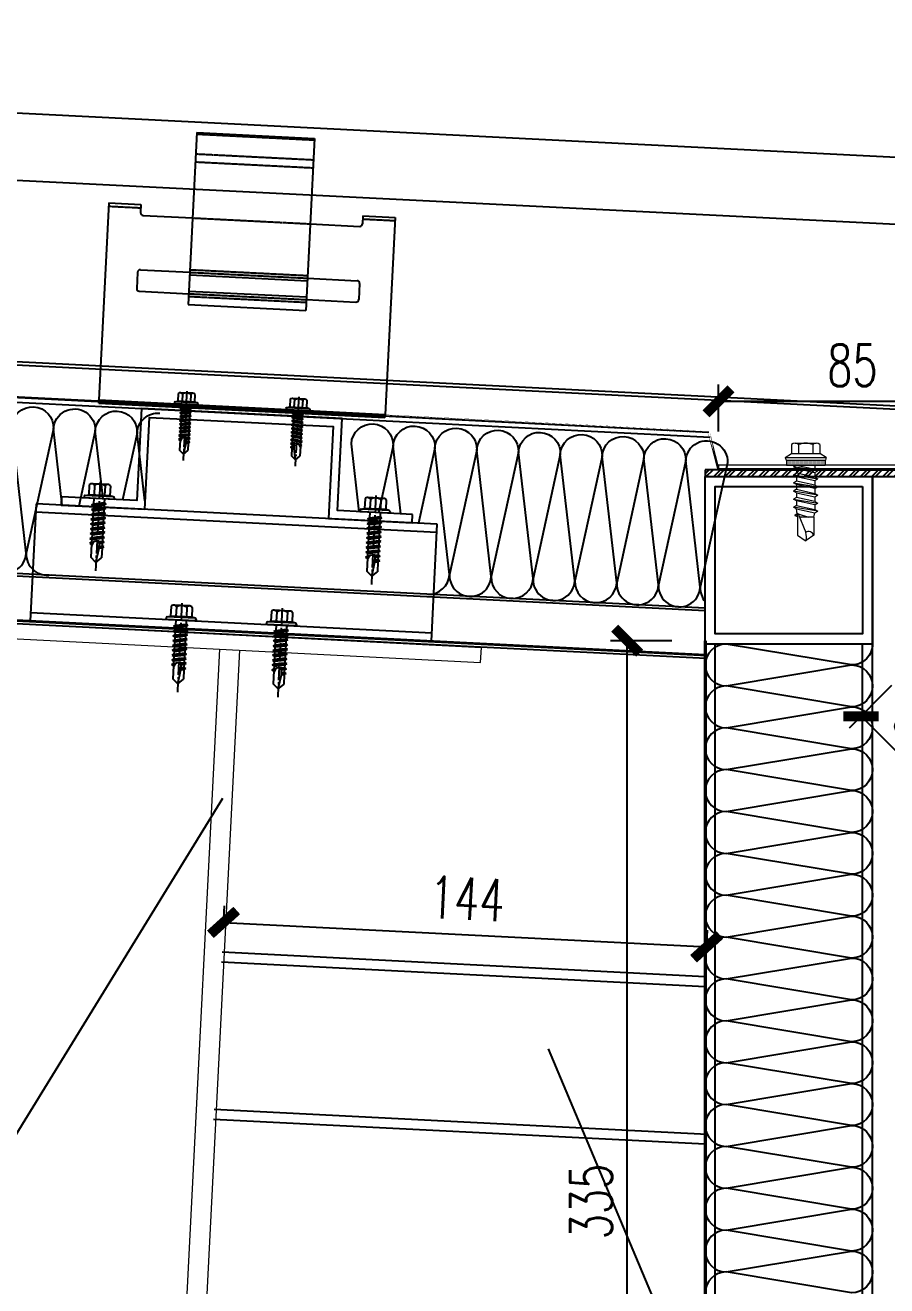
# Model space of a CAD drawing. Extents: x -599358 to 2865263, y -1062760 to 486533.
# Drawn here: x 137911.7 to 138169.1, y -727742.1 to -727365.7 of the extents above; entities that cross this region are included whole.
import ezdxf

# ---------------------------------------------------------------- set-up
doc = ezdxf.new("R2010")
doc.units = 0
for name, pattern in [('CENTER2', [28.575000000000003, 19.05, -3.175, 3.175, -3.175]), ('DASH', [0.35, 0.25, -0.1]), ('HIDDEN', [0.375, 0.25, -0.125])]:
    doc.linetypes.add(name, pattern=pattern)
for name, color, linetype, lineweight in [('00-BW', 140, 'HIDDEN', 5), ('0CABR-零部件（螺钉、螺栓、五金件）', 53, 'Continuous', 13), ('S-dim', 81, 'Continuous', 0), ('屋面板', 6, 'Continuous', 13), ('粗', 7, 'Continuous', 50), ('紧固件', 4, 'Continuous', 13)]:
    doc.layers.add(name, color=color, linetype=linetype, lineweight=lineweight)
for name, color, linetype in [('A-AXIS-SYMB', 3, 'Continuous'), ('BWM', 8, 'Continuous'), ('DIM', 173, 'Continuous'), ('HATCH', 66, 'Continuous'), ('PJ', 151, 'Continuous'), ('SEAMLOK75 - SHEET', 6, 'Continuous'), ('ZX', 1, 'CENTER2'), ('虹吸雨水斗', 6, 'Continuous'), ('配件', 4, 'Continuous'), ('钢承板', 253, 'Continuous')]:
    doc.layers.add(name, color=color, linetype=linetype)
doc.styles.add('DHTEXT-1', font='romans.shx', dxfattribs={"width": 0.7, "bigfont": 'chinese.shx'})
doc.dimstyles.new('ZN5', dxfattribs={"dimscale": 5, "dimtxt": 2.5, "dimasz": 1.5, "dimexe": 1, "dimexo": 2, "dimgap": 0.9, "dimtad": 1, "dimdec": 0, "dimdsep": 46, "dimtxsty": 'DHTEXT-1', "dimblk": 'ARCHTICK', "dimcen": 2.5, "dimclrd": 173, "dimclre": 173, "dimclrt": 7, "dimazin": 2, "dimtfac": 1, "dimtix": 1, "dimtmove": 2, "dimatfit": 3, "dimfxl": 0, "dimarcsym": 0})

# ---------------------------------------------------------------- blocks, each defined once
blk = doc.blocks.new('34t65')
at = {"color": 2, "ltscale": 50}
for p, q in [((1430036.989619718, 238183.3527667828), (1430156.989619718, 238183.3527667828)), ((1430036.989619718, 238148.3527667828), (1430036.989619718, 238183.3527667828)), ((1430036.989619718, 238180.8527667828), (1430156.989619718, 238180.8527667828)), ((1430156.989619718, 238183.3527667828), (1430156.989619718, 238148.3527667828)), ((1430156.989619718, 238150.8527667828), (1430036.989619718, 238150.8527667828)), ((1430156.989619718, 238148.3527667828), (1430036.989619718, 238148.3527667828))]:
    blk.add_line(p, q, dxfattribs=at)
blk = doc.blocks.new('*U1726')
at = {"layer": 'PJ'}
for p, q in [((-3.100000000000364, 3.850000000000364), (-3.100000000000364, 1)), ((2.325000000000728, 4.25), (-2.325000000000728, 4.25)), ((-1.549999999999272, 3.850000000000364), (-1.549999999999272, 1)), ((1.549999999999272, 3.850000000000364), (1.549999999999272, 1)), ((3.100000000000364, 3.850000000000364), (3.100000000000364, 1)), ((-4.399999999999636, 0.4500000000007276), (-4.399999999999636, 0)), ((4.399999999999636, 0), (-4.399999999999636, 0)), ((-4.100000000000364, 0.75), (-3.100000000000364, 1)), ((4.100000000000364, 0.75), (-4.100000000000364, 0.75)), ((3.100000000000364, 1), (-3.100000000000364, 1)), ((-2.041306750315925, 0.75), (-1.549999999999272, 1)), ((-1.549999999999272, 0), (-1.549999999999272, -1.590192378864231)), ((2.151306750316508, 0.75), (1.549999999999272, 1)), ((1.549999999999272, 0), (1.549999999999272, -1.090192378864231)), ((4.100000000000364, 0.75), (3.100000000000364, 1)), ((4.399999999999636, 0.4500000000007276), (4.399999999999636, 0)), ((-2.110000000000582, -1.899999999999636), (2.110000000000582, -1.399999999999636)), ((-2.110000000000582, -1.899999999999636), (-1.549999999999272, -1.590192378864231)), ((-2.110000000000582, -1.899999999999636), (-1.549999999999272, -2.209807621135042)), ((-2.110000000000582, -3.299999999999272), (2.110000000000582, -2.799999999999272)), ((-2.110000000000582, -3.299999999999272), (-1.549999999999272, -2.990192378863867)), ((-2.110000000000582, -3.299999999999272), (-1.549999999999272, -3.609807621134678)), ((-1.549999999999272, -1.590192378864231), (1.549999999999272, -1.090192378864231)), ((-1.549999999999272, -2.209807621135042), (1.549999999999272, -1.709807621135042)), ((-1.549999999999272, -2.209807621135042), (-1.549999999999272, -2.990192378863867)), ((-1.549999999999272, -2.990192378863867), (1.549999999999272, -2.490192378863867)), ((-1.549999999999272, -3.609807621134678), (1.549999999999272, -3.109807621134678)), ((-1.549999999999272, -3.609807621135042), (-1.549999999999272, -4.390192378863867)), ((1.549999999999272, -0.3098076211354055), (1.549999999999272, -1.090192378864231)), ((2.110000000000582, -1.399999999999636), (1.549999999999272, -1.090192378864231)), ((2.110000000000582, -1.399999999999636), (1.549999999999272, -1.709807621135042)), ((1.549999999999272, -1.709807621135042), (1.549999999999272, -2.490192378863867)), ((2.110000000000582, -2.799999999999272), (1.549999999999272, -2.490192378863867)), ((2.110000000000582, -2.799999999999272), (1.549999999999272, -3.109807621134678)), ((1.549999999999273, -3.109807621135042), (1.549999999999273, -3.890192378863867)), ((-2.110000000000581, -4.699999999999273), (2.110000000000583, -4.199999999999273)), ((-2.110000000000581, -4.699999999999273), (-1.549999999999272, -4.390192378863867)), ((-2.110000000000581, -4.699999999999273), (-1.549999999999272, -5.009807621134678)), ((-2.11000000000058, -6.099999999999272), (2.110000000000584, -5.599999999999272)), ((-2.11000000000058, -6.099999999999272), (-1.549999999999271, -5.790192378863867)), ((-2.11000000000058, -6.099999999999272), (-1.549999999999271, -6.409807621134678)), ((-2.110000000000579, -7.499999999999272), (2.110000000000585, -6.999999999999272)), ((-2.110000000000579, -7.499999999999272), (-1.54999999999927, -7.190192378863866)), ((-1.549999999999272, -4.390192378863867), (1.549999999999273, -3.890192378863867)), ((-1.549999999999272, -5.009807621134678), (1.549999999999273, -4.509807621134678)), ((-1.549999999999271, -5.009807621135042), (-1.549999999999271, -5.790192378863867)), ((-1.549999999999271, -5.790192378863867), (1.549999999999274, -5.290192378863867)), ((-1.549999999999271, -6.409807621134678), (1.549999999999274, -5.909807621134678)), ((-1.54999999999927, -6.409807621135041), (-1.54999999999927, -7.190192378863866)), ((-1.54999999999927, -7.190192378863866), (1.549999999999275, -6.690192378863866)), ((-1.54999999999927, -7.809807621134677), (1.549999999999275, -7.309807621134677)), ((2.110000000000583, -4.199999999999273), (1.549999999999273, -3.890192378863867)), ((2.110000000000583, -4.199999999999273), (1.549999999999273, -4.509807621134678)), ((1.549999999999274, -4.509807621135042), (1.549999999999274, -5.290192378863867)), ((2.110000000000584, -5.599999999999272), (1.549999999999274, -5.290192378863867)), ((2.110000000000584, -5.599999999999272), (1.549999999999274, -5.909807621134678)), ((1.549999999999275, -5.909807621135041), (1.549999999999275, -6.690192378863866)), ((2.110000000000585, -6.999999999999272), (1.549999999999275, -6.690192378863866)), ((2.110000000000585, -6.999999999999272), (1.549999999999275, -7.309807621134677)), ((1.549999999999276, -7.309807621135041), (1.549999999999276, -8.090192378863867)), ((-2.110000000000579, -7.499999999999272), (-1.54999999999927, -7.809807621134677)), ((-2.110000000000579, -8.899999999999272), (2.110000000000586, -8.399999999999272)), ((-2.110000000000579, -8.899999999999272), (-1.549999999999269, -8.590192378863867)), ((-2.110000000000579, -8.899999999999272), (-1.549999999999269, -9.209807621134678)), ((-2.110000000000578, -10.29999999999927), (2.110000000000587, -9.799999999999272)), ((-2.110000000000578, -10.29999999999927), (-1.549999999999268, -9.990192378863867)), ((-2.110000000000578, -10.29999999999927), (-1.549999999999268, -10.60980762113468)), ((-1.549999999999269, -7.809807621135041), (-1.549999999999269, -8.590192378863867)), ((-1.549999999999269, -8.590192378863867), (1.549999999999276, -8.090192378863867)), ((-1.549999999999269, -9.209807621134678), (1.549999999999276, -8.709807621134678)), ((-1.549999999999268, -9.209807621135042), (-1.549999999999268, -9.990192378863867)), ((-1.549999999999268, -9.990192378863867), (1.549999999999277, -9.490192378863867)), ((-1.549999999999268, -10.60980762113468), (1.549999999999277, -10.10980762113468)), ((-1.549999999999268, -10.60980762113468), (-1.549999999999268, -11.39019237886532)), ((-1.549999999999268, -11.39019237886532), (1.549999999999277, -10.89019237886532)), ((2.110000000000586, -8.399999999999272), (1.549999999999276, -8.090192378863867)), ((2.110000000000586, -8.399999999999272), (1.549999999999276, -8.709807621134678)), ((1.549999999999277, -8.709807621135042), (1.549999999999277, -9.490192378863867)), ((2.110000000000587, -9.799999999999272), (1.549999999999277, -9.490192378863867)), ((2.110000000000587, -9.799999999999272), (1.549999999999277, -10.10980762113468)), ((1.549999999999277, -10.10980762113468), (1.549999999999277, -10.89019237886532)), ((2.110000000000587, -11.20000000000073), (1.549999999999277, -10.89019237886532)), ((-2.110000000000578, -11.70000000000073), (2.110000000000587, -11.20000000000073)), ((-2.110000000000578, -11.70000000000073), (-1.549999999999268, -11.39019237886532)), ((-2.110000000000578, -11.70000000000073), (-1.549999999999268, -12.00980762113613)), ((-2.110000000000578, -13.10000000000036), (-1.549999999999268, -12.79019237886496)), ((-2.110000000000578, -13.10000000000036), (-1.141147094092953, -12.98393879649848)), ((-2.110000000000578, -13.10000000000036), (-1.549999999999268, -13.40980762113577)), ((-1.549999999999268, -12.00980762113613), (1.549999999999277, -11.50980762113613)), ((-1.549999999999268, -12.00980762113613), (-1.549999999999268, -12.79019237886496)), ((-1.549999999999268, -12.79019237886496), (-0.9946989986692598, -12.69103148577051)), ((-1.549999999999268, -13.40980762113577), (-1.334865735341732, -13.37139078816108)), ((-1.549999999999268, -13.40980762113577), (-1.549999999999268, -17.20000000000073)), ((0.5619885887190366, -12.43983727373598), (1.549999999999277, -12.29019237886496)), ((0.7141825614198796, -12.75348884305095), (2.110000000000587, -12.60000000000036)), ((0.7141825614198796, -13.03227502088157), (1.549999999999277, -12.90980762113577)), ((0.7141825614198796, -13.81265977861221), (1.549999999999277, -13.69019237886459)), ((0.7141825614198796, -14.1534888430524), (2.110000000000587, -14)), ((0.7141825614198796, -14.43227502088303), (1.549999999999277, -14.30980762113541)), ((2.110000000000587, -11.20000000000073), (1.549999999999277, -11.50980762113613)), ((1.549999999999277, -11.50980762113613), (1.549999999999277, -12.29019237886496)), ((2.110000000000587, -12.60000000000036), (1.549999999999277, -12.29019237886496)), ((2.110000000000587, -12.60000000000036), (1.549999999999277, -12.90980762113577)), ((1.549999999999277, -12.90980762113577), (1.549999999999277, -13.69019237886459)), ((2.110000000000587, -14), (1.549999999999277, -13.69019237886459)), ((2.110000000000587, -14), (1.549999999999277, -14.30980762113541)), ((1.549999999999277, -14.30980762113541), (1.549999999999277, -17.20000000000073)), ((4.440892098500626e-15, -18.60000000000036), (-1.549999999999268, -17.20000000000073)), ((4.440892098500626e-15, -18.60000000000036), (1.549999999999277, -17.20000000000073))]:
    blk.add_line(p, q, dxfattribs=at)
blk.add_lwpolyline([(4.440892098500626e-15, -18.60000000000036), (0.7141825614198796, -14.43227502088303), (0.7141825614198796, -12.70089929375172, 0.4176573264866609), (0.4106596181591202, -12.40091997968011, 0.09706246058353715), (-0.9946989986692598, -12.69103148577051), (-1.549999999999268, -13.8016756527395)], format="xyb", dxfattribs=at)
for centre, radius, start, end in [((-2.325000000000728, 3.299218750000364), 0.9507812499999939, 35.40085557735623, 144.5991444226438), ((0, 1.046875), 3.203124999999813, 61.05941179989344, 118.9405882001065), ((2.325000000000728, 3.299218750000364), 0.9507812499999881, 35.40085557735623, 144.5991444226438), ((-4.100000000000364, 0.4500000000007276), 0.3, 90, 180), ((4.100000000000364, 0.4500000000007276), 0.3, 0, 90)]:
    blk.add_arc(centre, radius, start, end, dxfattribs=at)
at = {"layer": 'ZX', "ltscale": 0.2}
blk.add_line((0, 4.942561988593297), (4.440892098500626e-15, -21.03404386090006), dxfattribs=at)
blk = doc.blocks.new('A$C2F3B4A73')
at = {"layer": '粗', "lineweight": -2}
for p, q in [((25.19999962326193, 101.0567649584386), (60.39999962326266, 101.0567649584386)), ((25.19999962326193, 101.0567649584386), (25.19999962326193, 49.64140044910659)), ((60.39999962326266, 101.0567649584386), (60.39999962326266, 49.64140044910659)), ((-3.76738796603604e-07, 78.69740044510175), (9.599999623263386, 78.69740044510175)), ((-3.76738796603604e-07, 78.69740044510175), (-3.76738796603604e-07, 19.80049468954297)), ((9.599999623263386, 78.69740044510175), (9.599999623263386, 76.2974004451003)), ((10.39999962326266, 75.49740044510466), (25.19999962326193, 75.49740044510466)), ((60.39999962326266, 75.49740044510466), (75.19999962326193, 75.49740044510466)), ((75.9999996232612, 78.69740044510175), (85.59999962326339, 78.69740044510175)), ((75.9999996232612, 78.69740044510175), (75.9999996232612, 76.2974004451003)), ((85.59999962326339, 78.69740044510175), (85.59999962326339, 19.80049468954297)), ((9.599999623263386, 58.4414004491095), (9.59999962325611, 53.64140044910659)), ((10.39999962326266, 59.24140044911241), (25.19999962326193, 59.24140044911241)), ((25.19999962326193, 58.4414004491095), (60.39999962326266, 58.4414004491095)), ((60.39999962326266, 59.24140044911241), (75.19999962325466, 59.24140044911241)), ((75.99999962325757, 58.4414004491095), (75.9999996232612, 53.64140044910659)), ((10.39999962325538, 52.84140044911096), (25.19999962326193, 52.84140044911096)), ((25.19999962326193, 53.64140044910659), (60.39999962326266, 53.64140044910659)), ((60.39999962326266, 52.84140044911096), (75.19999962326193, 52.84140044911096)), ((25.19999962326193, 49.64140044910659), (60.39999962326266, 49.64140044910659)), ((-3.767387397601851e-07, 19.80049468954297), (85.59999962326344, 19.80049468954297)), ((-3.767387397601851e-07, 18.84049468954385), (-3.767387397601851e-07, 19.80049468954297)), ((-3.767387397601851e-07, 18.84049468954385), (85.59999962326344, 18.84049468954385)), ((14.39999962326272, 19.80049468954297), (14.39999962326272, 18.84049468954385)), ((71.19999962326199, 19.80049468954297), (71.19999962326199, 18.84049468954385)), ((85.59999962326344, 19.80049468954297), (85.59999962326344, 18.84049468954385))]:
    blk.add_line(p, q, dxfattribs=at)
at = {"layer": '粗', "linetype": 'DASH', "lineweight": -2}
for p, q in [((25.19999962326193, 100.5767649584427), (60.39999962326266, 100.5767649584427)), ((25.19999962326193, 94.65676495843712), (60.39999962326266, 94.65676495843712)), ((25.19999962326193, 92.25676495843567), (60.39999962326266, 92.25676495843567)), ((-3.76738796603604e-07, 77.73740044510262), (9.599999623263386, 77.73740044510262)), ((25.19999962326193, 75.49740044510466), (60.39999962326266, 75.49740044510466)), ((75.9999996232612, 77.73740044510262), (85.59999962326339, 77.73740044510262)), ((25.19999962326193, 60.04140044910805), (60.39999962326266, 60.04140044910805)), ((25.19999962326193, 59.24140044911241), (60.39999962326266, 59.24140044911241)), ((25.19999962326193, 52.84140044911096), (60.39999962326266, 52.84140044911096)), ((25.19999962326193, 52.04140044910805), (60.39999962326266, 52.04140044910805)), ((15.99999962326126, 19.80049468954297), (15.99999962326126, 18.84049468954385)), ((21.59999962326344, 19.80049468954297), (21.59999962326344, 18.84049468954385)), ((29.59999962326344, 19.80049468954297), (29.59999962326344, 18.84049468954385)), ((35.19999962326199, 19.80049468954297), (35.19999962326199, 18.84049468954385)), ((50.39999962325544, 19.80049468954297), (50.39999962325544, 18.84049468954385)), ((55.99999962325762, 19.80049468954297), (55.99999962325762, 18.84049468954385)), ((63.99999962325762, 19.80049468954297), (63.99999962325762, 18.84049468954385)), ((69.59999962325617, 19.80049468954297), (69.59999962325617, 18.84049468954385))]:
    blk.add_line(p, q, dxfattribs=at)
at = {"layer": '粗', "lineweight": -2}
for centre, start, end in [((10.39999962326266, 76.2974004451003), 180, 270), ((75.19999962326193, 76.2974004451003), 270, 0), ((10.39999962326266, 58.4414004491095), 90, 180), ((75.19999962325466, 58.4414004491095), 0, 90), ((10.39999962325538, 53.64140044910659), 180, 270), ((75.19999962326193, 53.64140044910659), 270, 0)]:
    blk.add_arc(centre, 0.8, start, end, dxfattribs=at)
at = {"layer": '紧固件', "color": 2, "yscale": 0.8, "zscale": 0.8}
for p, xscale in [((26.06101624345524, 19.80049468954297), 0.8), ((59.53898300306946, 19.80049468954297), -0.8)]:
    blk.add_blockref('*U1726', p, dxfattribs=dict(at, xscale=xscale))
blk = doc.blocks.new('A$C51791418')
blk.add_blockref('A$C2F3B4A73', (-42.79999962326235, -15.84049468954385))
blk = doc.blocks.new('2134')
at = {"color": 1, "linetype": 'Continuous', "ltscale": 10}
for p, q in [((2311608.195416021, -279977.5803282307), (2311758.195416021, -279977.5803282307)), ((2311608.195416021, -279982.0803282307), (2311608.195416021, -279977.5803282307)), ((2311758.195416021, -279982.0803282307), (2311758.195416021, -279977.5803282307)), ((2311608.195416021, -279982.0803282307), (2311758.195416021, -279982.0803282307)), ((2311680.195416021, -280273.0803282307), (2311680.195416021, -279982.0803282307)), ((2311686.195416021, -280273.0803282307), (2311686.195416021, -279982.0803282307)), ((2311608.195416021, -280273.0803282307), (2311758.195416021, -280273.0803282307)), ((2311608.195416021, -280277.5803282307), (2311608.195416021, -280273.0803282307)), ((2311758.195416021, -280273.0803282307), (2311758.195416021, -280277.5803282307)), ((2311608.195416021, -280277.5803282307), (2311758.195416021, -280277.5803282307))]:
    blk.add_line(p, q, dxfattribs=at)
at = {"layer": 'S-dim', "ltscale": 10}
blk.add_line((2311685.445416021, -280277.5803282307), (2311680.945416021, -280277.5803282307), dxfattribs=at)
blk = doc.blocks.new('压块-flat-1')
at = {"layer": 'HATCH', "ltscale": 10}
h = blk.add_hatch(dxfattribs=at)
h.set_pattern_fill('ACET-2D-ANSI32', color=256, scale=0.5)
h.set_pattern_definition([(45, (-3162.430519867878, -11124.32032165233), (-1.683798022700466, 1.683798022700467), []), (45, (-3161.307987367878, -11124.32032165233), (-1.683798022700466, 1.683798022700467), [])])
h.paths.add_polyline_path([(-82, 0), (-82, -2), (-2, -2), (-2, -50), (0, -50), (0, 0)])
at = {"layer": '配件', "color": 4}
blk.add_lwpolyline([(-82, 0), (-82, -2), (-2, -2), (-2, -50), (0, -50), (0, 0)], close=True, dxfattribs=at)
blk = doc.blocks.new('G$C114A11A0')
at = {"layer": '0CABR-零部件（螺钉、螺栓、五金件）'}
h = blk.add_hatch(dxfattribs=at)
h.set_pattern_fill('DOTS', color=256, scale=0.1, style=0)
h.set_pattern_definition([(0, (-261042.3359474546, 10165.88129042906), (0.079375, 0.15875), [0, -0.15875])])
h.paths.add_polyline_path([(11.93499999953201, 30.91932042899612), (0.3849999998346902, 30.91932042899248), (0.3849999997764826, 29.37932042907164), (11.93499999959022, 29.37932042907346)])
for p, q in [((1.924999999813735, 35.52210543772094), (1.924999999813735, 32.84432042904086)), ((2.983749999664724, 35.92432042899895), (9.336249999701977, 35.92432042899895)), ((4.042499999981374, 35.52210543772094), (4.042499999981374, 32.84432042904086)), ((8.277499999850988, 35.52210543772094), (8.277499999850988, 32.84432042904086)), ((10.39500000001863, 35.52210543772094), (10.39500000001863, 32.84432042904086)), ((0, 31.68932042901292), (1.924999999813735, 32.84432042904086)), ((0, 31.68932042901292), (12.31999999983236, 31.68932042901292)), ((0, 31.68932042901292), (0.2848560819402337, 30.9193204289943)), ((0.2848560819402337, 30.9193204289943), (12.03514391748467, 30.9193204289943)), ((0.3849999997764826, 30.9193204289943), (0.3849999997764826, 29.37932042907346)), ((1.924999999813735, 32.84432042904086), (10.39500000001863, 32.84432042904086)), ((12.31999999983236, 31.68932042901292), (10.39500000001863, 32.84432042904086)), ((11.93499999959022, 30.9193204289943), (11.93499999959022, 29.37932042907346)), ((12.31999999983236, 31.68932042901292), (12.03514391742647, 30.9193204289943)), ((0.3849999997764826, 29.37932042907346), (11.93499999959022, 29.37932042907346))]:
    blk.add_line(p, q, dxfattribs=at)
at = {"layer": '0CABR-零部件（螺钉、螺栓、五金件）', "ltscale": 0.03}
for p, q in [((3.421041333058383, 29.37932042906436), (2.552591466403101, 28.87792042905608)), ((3.421041333058383, 28.37652042910599), (2.552591466403101, 28.87792042905608)), ((9.767407999723218, 27.67545109574826), (2.552591466403101, 28.87792042905608)), ((3.421041333058383, 26.97438176239052), (2.552591466403101, 26.47298176244044)), ((3.421041333058383, 25.97158176249036), (2.552591466403101, 26.47298176244044)), ((2.552591466403101, 26.47298176244044), (9.767407999723218, 25.27051242901621)), ((3.421041333058383, 29.37932042906436), (8.898958666366525, 28.17685109575655)), ((3.421041333058383, 28.37652042910599), (8.898958666366525, 27.17405109568176)), ((3.421041333058383, 28.37652042910599), (3.421041333058383, 26.97438176239052)), ((8.898958666366525, 25.7719124290827), (3.421041333058383, 26.97438176239052)), ((8.898958666366525, 29.37932042906436), (8.898958666366525, 28.17685109575655)), ((8.898958666366525, 28.17685109575655), (9.767407999723218, 27.67545109574826)), ((8.898958666366525, 27.17405109568176), (9.767407999723218, 27.67545109574826)), ((8.898958666366525, 27.17405109568176), (8.898958666366525, 25.7719124290827)), ((3.421041333058383, 24.56944309577489), (2.552591466403101, 24.06804309570839)), ((3.421041333058383, 23.5666430957001), (2.552591466403101, 24.06804309570839)), ((2.552591466403101, 24.06804309570839), (9.767407999723218, 22.86557242909589)), ((3.421041333058383, 25.97158176249036), (8.898958666366525, 24.76911242906613)), ((3.421041333058383, 25.97158176249036), (3.421041333058383, 24.56944309577489)), ((8.898958666366525, 23.36697242904597), (3.421041333058383, 24.56944309577489)), ((3.421041333058383, 23.5666430957001), (3.421041333058383, 22.16450309579636)), ((8.898958666366525, 22.36417242914581), (3.421041333058383, 23.5666430957001)), ((8.898958666366525, 25.7719124290827), (9.767407999723218, 25.27051242901621)), ((8.898958666366525, 24.76911242906613), (9.767407999723218, 25.27051242901621)), ((8.898958666366525, 24.76911242906613), (8.898958666366525, 23.36697242904597)), ((8.898958666366525, 23.36697242904597), (9.767407999723218, 22.86557242909589)), ((8.898958666366525, 22.36417242914581), (9.767407999723218, 22.86557242909589)), ((3.421041333058383, 22.16450309579636), (2.552591466403101, 21.66310309567166)), ((3.421041333058383, 21.16170309572158), (2.552591466403101, 21.66310309567166)), ((9.767407999723218, 20.46063376248026), (2.552591466403101, 21.66310309567166)), ((3.421041333058383, 19.7595644290061), (2.552591466403101, 19.25816442905602)), ((3.421041333058383, 18.75676442910594), (2.552591466403101, 19.25816442905602)), ((2.552591466403101, 19.25816442905602), (9.767407999723218, 18.05569509569)), ((3.421041333058383, 22.16450309579636), (8.898958666366525, 20.96203376243034)), ((3.421041333058383, 21.16170309572158), (3.421041333058383, 19.7595644290061)), ((3.421041333058383, 21.16170309572158), (8.898958666366525, 19.95923376235555)), ((8.898958666366525, 18.5570950958147), (3.421041333058383, 19.7595644290061)), ((8.898958666366525, 22.36417242914581), (8.898958666366525, 20.96203376243034)), ((8.898958666366525, 20.96203376243034), (9.767407999723218, 20.46063376248026)), ((8.898958666366525, 19.95923376235555), (9.767407999723218, 20.46063376248026)), ((8.898958666366525, 19.95923376235555), (8.898958666366525, 18.5570950958147)), ((3.421041333058383, 17.35462576233226), (2.552591466403101, 16.85322576238218)), ((9.767407999723218, 15.65075642895795), (2.552591466403101, 16.85322576238218)), ((3.421041333058383, 16.35182576231568), (2.552591466403101, 16.85322576238218)), ((8.898958666366525, 17.55429509573992), (3.421041333058383, 18.75676442910594)), ((3.421041333058383, 18.75676442910594), (3.421041333058383, 17.35462576239047)), ((3.421041333058383, 17.35462576239047), (8.898958666366525, 16.15215642902444)), ((3.421041333058383, 17.35462576233226), (8.898958666366525, 16.15215642902444)), ((3.421041333058383, 16.35182576231568), (8.898958666366525, 15.14935642900787)), ((3.645374666375574, 14.70031776233486), (3.421041333058383, 16.35182576231568)), ((8.564938666357193, 13.89282309561645), (8.898958666366525, 15.14935642900787)), ((8.898958666366525, 18.5570950958147), (9.767407999723218, 18.05569509569)), ((8.898958666366525, 17.55429509573992), (9.767407999723218, 18.05569509569)), ((8.898958666366525, 17.55429509573992), (8.898958666366525, 16.15215642902444)), ((8.898958666366525, 16.15215642902444), (9.767407999723218, 15.65075642895795)), ((8.898958666366525, 15.14935642900787), (9.767407999723218, 15.65075642895795)), ((3.635423999687191, 14.80233376235378), (2.917001333029475, 14.38755242899902)), ((2.917001333029475, 14.38755242899902), (3.693839999672491, 14.20343109564533)), ((3.721167999727186, 13.92326709570739), (2.917001333029475, 14.38755242899902)), ((3.645374666375574, 14.70031776233486), (3.755061333009508, 13.57577776228686)), ((3.755061333009508, 13.57577776228686), (3.755061333009508, 8.432040773224116)), ((3.916169333038852, 14.88270042901536), (6.169897333078552, 9.233174106522029)), ((3.927143999724649, 14.84538709571029), (7.025298666383605, 13.89282309561645)), ((4.147585333033931, 14.09588842903872), (5.004355999699328, 13.89282309561645)), ((8.564938666357193, 13.89282309561645), (4.207309333025478, 13.89282309561645)), ((8.564938666357193, 13.89282309561645), (8.564938666357193, 8.432040773224116)), ((3.755061333009508, 8.432040773224116), (6.006731999688782, 6.855414106518992)), ((8.564938666357193, 8.432040773224116), (6.313267999736127, 6.855414106518992))]:
    blk.add_line(p, q, dxfattribs=at)
at = {"layer": '0CABR-零部件（螺钉、螺栓、五金件）'}
for centre, radius, start, end in [((2.983749999664724, 34.32973980730753), 1.594580621727456, 48.39682252927729, 131.6031774707227), ((6.15999999968335, 30.14932042897567), 5.775000000000001, 68.48981173119375, 111.5101882688062), ((9.336249999701977, 34.32973980730753), 1.594580621727456, 48.39682252927729, 131.6031774707227)]:
    blk.add_arc(centre, radius, start, end, dxfattribs=at)
at = {"layer": '0CABR-零部件（螺钉、螺栓、五金件）', "ltscale": 0.03}
for centre, radius, start, end in [((3.77487599971937, 14.84114309564143), 0.1472779333333333, 16.37753499797246, 187.7389900056074), ((7.096045333018992, 8.021320773180605), 1.525235866666664, 15.62188600239034, 127.3885000006763), ((3.169877333042677, 7.994094106551756), 3.245833199999998, 338.5846899957942, 22.44175099941077), ((6.159999999741558, 7.074294106577554), 0.26721544, 234.999999998127, 305.000000001873)]:
    blk.add_arc(centre, radius, start, end, dxfattribs=at)
blk = doc.blocks.new('_ArchTick')
at = {"color": 0, "linetype": 'ByBlock', "const_width": 0.4}
blk.add_lwpolyline([(-0.5, -0.5), (0.5, 0.5)], dxfattribs=at)
blk = doc.blocks.new('*D1924')
at = {"layer": 'Defpoints', "color": 0, "ltscale": 50, "transparency": 16777216}
for p in [(138115.2556899567, -727640.9201454277), (137970.4999973613, -727642.5092575517, -2.911004207657008e-07), (138114.8052743771, -727649.8158535262)]:
    blk.add_point(p, dxfattribs=at)
at = {"layer": 'DIM', "color": 173, "linetype": 'ByBlock', "lineweight": -2, "ltscale": 50, "transparency": 16777216}
for p, q in [((137971.0056786619, -727632.5220514147), (137971.2032535912, -727628.6199463847)), ((137970.9504129409, -727633.6135494532), (138115.2556899567, -727640.9201454277)), ((138115.3109556776, -727639.8286473892), (138115.5085306069, -727635.9265423592))]:
    blk.add_line(p, q, dxfattribs=at)
at = {"layer": 'DIM', "color": 173, "lineweight": -2, "ltscale": 50, "transparency": 16777216, "xscale": 7.5, "yscale": 7.5, "zscale": 7.5}
for p, rotation in [((137970.9504129409, -727633.6135494532), 177.1014233314517), ((138115.2556899567, -727640.9201454277), 357.1014233314517)]:
    blk.add_blockref('_ArchTick', p, dxfattribs=dict(at, rotation=rotation))
at = {"layer": 'DIM', "color": 7, "ltscale": 50, "transparency": 16777216, "insert": (138043.6466588469, -727626.5306008433), "char_height": 12.5, "attachment_point": 5, "rotation": 357.1014233314517, "style": 'DHTEXT-1'}
blk.add_mtext('144', dxfattribs=at)
blk = doc.blocks.new('*D2182')
at = {"layer": 'Defpoints', "color": 0, "ltscale": 50, "transparency": 16777216}
for p in [(138091.5005382347, -727549.4932382845), (138114.8052743772, -727549.4932382845), (138114.8052743772, -727884.4023245246)]:
    blk.add_point(p, dxfattribs=at)
at = {"layer": '虹吸雨水斗', "color": 173, "linetype": 'ByBlock', "lineweight": -2, "ltscale": 50, "transparency": 16777216}
for p, q in [((138104.8052743772, -727549.4932382845), (138086.5005382347, -727549.4932382845)), ((138091.5005382347, -727884.4023245246), (138091.5005382347, -727549.4932382845)), ((138104.8052743772, -727884.4023245246), (138086.5005382347, -727884.4023245246))]:
    blk.add_line(p, q, dxfattribs=at)
at = {"layer": '虹吸雨水斗', "color": 173, "lineweight": -2, "ltscale": 50, "transparency": 16777216, "xscale": 7.5, "yscale": 7.5, "zscale": 7.5}
for p, rotation in [((138091.5005382347, -727549.4932382845), 90), ((138091.5005382347, -727884.4023245246), 270)]:
    blk.add_blockref('_ArchTick', p, dxfattribs=dict(at, rotation=rotation))
at = {"layer": '虹吸雨水斗', "color": 7, "ltscale": 50, "transparency": 16777216, "insert": (138080.7505382344, -727716.9477814045), "char_height": 12.5, "attachment_point": 5, "rotation": 90, "style": 'DHTEXT-1'}
blk.add_mtext('335', dxfattribs=at)
blk = doc.blocks.new('*D2188')
at = {"layer": 'Defpoints', "color": 0, "ltscale": 50, "transparency": 16777216}
for p in [(138198.7867800875, -727478.019090212), (138118.7867800875, -727497.0594267268), (138198.7867800875, -727497.0594267268)]:
    blk.add_point(p, dxfattribs=at)
at = {"layer": '虹吸雨水斗', "color": 173, "linetype": 'ByBlock', "lineweight": -2, "ltscale": 50, "transparency": 16777216}
for p, q in [((138118.7867800875, -727487.0594267268), (138118.7867800875, -727473.019090212)), ((138198.7867800875, -727487.0594267268), (138198.7867800875, -727473.019090212)), ((138118.7867800875, -727478.019090212), (138198.7867800875, -727478.019090212))]:
    blk.add_line(p, q, dxfattribs=at)
at = {"layer": '虹吸雨水斗', "color": 173, "lineweight": -2, "ltscale": 50, "transparency": 16777216, "xscale": 7.5, "yscale": 7.5, "zscale": 7.5, "rotation": 180}
blk.add_blockref('_ArchTick', (138118.7867800875, -727478.019090212), dxfattribs=at)
at = {"layer": '虹吸雨水斗', "color": 173, "lineweight": -2, "ltscale": 50, "transparency": 16777216, "xscale": 7.5, "yscale": 7.5, "zscale": 7.5}
blk.add_blockref('_ArchTick', (138198.7867800875, -727478.019090212), dxfattribs=at)
at = {"layer": '虹吸雨水斗', "color": 7, "ltscale": 50, "transparency": 16777216, "insert": (138158.7867800875, -727467.269090212), "char_height": 12.5, "attachment_point": 5, "style": 'DHTEXT-1'}
blk.add_mtext('85', dxfattribs=at)
blk = doc.blocks.new('*D2190')
at = {"layer": 'Defpoints', "color": 0, "ltscale": 50, "transparency": 16777216}
for p in [(138177.5735766517, -727555.846223291), (138161.3659203527, -727572.05387959), (138198.7867800875, -727577.0594267268)]:
    blk.add_point(p, dxfattribs=at)
at = {"layer": '虹吸雨水斗', "color": 173, "linetype": 'ByBlock', "lineweight": -2, "ltscale": 50, "transparency": 16777216}
for p, q in [((138170.5025088398, -727562.9172911029), (138157.8303864468, -727575.589413496)), ((138182.5791237885, -727593.2670830258), (138161.3659203527, -727572.05387959)), ((138191.7157122756, -727584.1304945387), (138179.0435898826, -727596.8026169317))]:
    blk.add_line(p, q, dxfattribs=at)
at = {"layer": '虹吸雨水斗', "color": 173, "lineweight": -2, "ltscale": 50, "transparency": 16777216, "xscale": 7.5, "yscale": 7.5, "zscale": 7.5}
for p, rotation in [((138161.3659203527, -727572.05387959), 135), ((138182.5791237885, -727593.2670830258), 315)]:
    blk.add_blockref('_ArchTick', p, dxfattribs=dict(at, rotation=rotation))
at = {"layer": '虹吸雨水斗', "color": 7, "ltscale": 50, "transparency": 16777216, "insert": (138179.5739199684, -727575.0590834102), "char_height": 12.5, "attachment_point": 5, "rotation": 315, "style": 'DHTEXT-1'}
blk.add_mtext('30', dxfattribs=at)

msp = doc.modelspace()

# ---------------------------------------------------------------- linework, layer by layer
at = {"color": 1, "ltscale": 50}
for p, q in [((137386.214726909, -727450.4882374768), (138115.8697966177, -727487.2014341394)), ((137386.214726909, -727451.9901350383), (138116.262887595, -727488.7231103977))]:
    msp.add_line(p, q, dxfattribs=at)
at = {"color": 2, "ltscale": 50}
for p, q in [((138114.8052743773, -727819.4023245242), (138114.8052743773, -727500.4932336151)), ((138164.8052743773, -727819.4023245247), (138164.8052743773, -727500.4932336151)), ((138114.8052743771, -727553.7319970479), (137386.214726909, -727517.0723626998)), ((138117.8052743773, -727819.4023245247), (138117.8052743773, -727550.4932336151)), ((138161.8052743773, -727819.4023245247), (138161.8052743773, -727550.4932336151))]:
    msp.add_line(p, q, dxfattribs=at)
at = {"color": 4, "ltscale": 50}
for p, q in [((138114.8052743773, -727539.814412979), (137386.214726909, -727503.1547786308)), ((138114.8052743773, -727540.6154250114), (137386.214726909, -727503.9557906633)), ((138115.4271998706, -727554.0636692544), (137386.214726909, -727517.3727422121)), ((138115.1171458696, -727554.8490806643), (137386.214726909, -727518.1737542448))]:
    msp.add_line(p, q, dxfattribs=at)
at = {"color": 2, "elevation": 2.418943752160707e-08}
msp.add_lwpolyline([(138027.4209527844, -727511.7877437957), (138004.9493802439, -727510.6570680884), (138006.3313172197, -727483.1918127611), (137946.407123778, -727480.1766775417), (137945.0251868025, -727507.6419328691), (137922.5536142618, -727506.5112571619), (137922.4279836277, -727509.0080985553), (137947.3963975618, -727510.2644048966), (137948.7783345373, -727482.7991495692), (138003.7088451921, -727485.5630235204), (138002.3269082163, -727513.0282788477), (138027.2953221502, -727514.2845851891)], close=True, dxfattribs=at)
at = {"color": 2, "ltscale": 50}
for points in [[(138164.8052743773, -727500.4932336151), (138164.8052743773, -727550.4932336151), (138114.8052743773, -727550.4932336151), (138114.8052743773, -727500.4932336151)], [(138161.8052743773, -727503.4932336151), (138161.8052743773, -727547.4932336151), (138117.8052743773, -727547.4932336151), (138117.8052743773, -727503.4932336151)]]:
    msp.add_lwpolyline(points, close=True, dxfattribs=at)
at = {"layer": 'A-AXIS-SYMB', "ltscale": 10}
for p, q in [((138114.8052743771, -727649.8158535264, -2.911199256138631e-07), (137970.4999973614, -727642.5092575519, -2.911004207657008e-07)), ((138114.8052743771, -727652.8196966022, -2.911199523312481e-07), (137970.3482929712, -727645.5054193932, -2.911004269781455e-07)), ((138115.4170635932, -727696.90703838, -2.911204268779782e-07), (137968.1232952489, -727689.4491263956, -2.911005180940015e-07)), ((138114.8052743771, -727699.8799047879, -2.911203709036141e-07), (137967.9715908587, -727692.445288237, -2.911005243064463e-07))]:
    msp.add_line(p, q, dxfattribs=at)
at = {"layer": 'BWM', "elevation": 2.418943752162063e-08}
for points in [[(137855.5260402719, -727526.7685644574, 0.4142135623670382), (137862.0822203404, -727520.8405375592), (137857.7265554243, -727483.09099209, -1), (137870.2107623913, -727483.7191452606), (137862.0822203404, -727520.8405375592, 1), (137874.5664273074, -727521.4686907299), (137870.2107623913, -727483.7191452606, -1), (137882.6949693584, -727484.3472984313), (137874.5664273074, -727521.4686907299, 1), (137887.0506342743, -727522.0968439006), (137882.6949693584, -727484.3472984313, -1), (137895.1791763254, -727484.9754516021), (137887.0506342743, -727522.0968439006, 1), (137899.5348412413, -727522.7249970713), (137895.1791763254, -727484.9754516021, -1), (137907.6633832923, -727485.6036047727), (137899.5348412413, -727522.7249970713, 1), (137912.0190482084, -727523.353150242), (137907.6633832923, -727485.6036047727, -1), (137920.1475902593, -727486.2317579435), (137912.0190482084, -727523.353150242, 0.4851269945402797), (137919.414776748, -727529.8098361451, 0.4851269945402797)], [(137922.7776281626, -727509.0256912083), (137920.1475902593, -727486.2317579435, -1), (137932.6317972264, -727486.8599111142), (137927.7236203796, -727509.2745528861)], [(137934.9713255316, -727507.1360645466), (137932.6317972264, -727486.8599111142, -1), (137945.1160041934, -727487.4880642849), (137940.7499763707, -727507.4268221299)], [(137947.4555324984, -727507.7642177173), (137945.1160041934, -727487.4880642849, -0.4239972212892436), (137951.8797564588, -727481.5739483117)], [(138011.4557853541, -727510.9844432281), (138009.1162570487, -727490.7082897958, -1), (138021.6004640155, -727491.3364429665), (138017.234436193, -727511.2752008113)], [(138023.9399923207, -727511.6125963987), (138021.6004640155, -727491.3364429665, -1), (138034.0846709826, -727491.9645961372), (138029.1764941358, -727514.3792379091)], [(138031.8841558297, -727535.6421685045, 0.4142135623570232), (138038.4403358984, -727529.7141416064), (138034.0846709823, -727491.9645961372, -1), (138046.5688779494, -727492.5927493077), (138038.4403358984, -727529.7141416064, 1), (138050.9245428653, -727530.342294777), (138046.5688779494, -727492.5927493077, -1), (138059.0530849164, -727493.2209024786), (138050.9245428653, -727530.342294777, 1), (138063.4087498323, -727530.9704479477), (138059.0530849164, -727493.2209024786, -1), (138071.5372918833, -727493.8490556492), (138063.4087498323, -727530.9704479477, 1), (138075.8929567994, -727531.5986011185), (138071.5372918833, -727493.8490556492, -1), (138084.0214988503, -727494.4772088199), (138075.8929567994, -727531.5986011185, 1), (138088.3771637664, -727532.2267542892), (138084.0214988503, -727494.4772088199, -1), (138096.5057058174, -727495.1053619906), (138088.3771637664, -727532.2267542892, 1), (138100.8613707335, -727532.8549074599), (138096.5057058174, -727495.1053619906, -1), (138108.9899127844, -727495.7335151613), (138100.8613707335, -727532.8549074599, 1), (138113.3455777003, -727533.4830606306), (138108.9899127844, -727495.7335151613, -1), (138121.4741197515, -727496.361668332), (138113.3455777003, -727533.4830606306, 0.1896615264551791), (138114.8052743773, -727537.8209519653, 0.1896615264551791)]]:
    msp.add_lwpolyline(points, format="xyb", dxfattribs=at)
at = {"layer": 'BWM'}
msp.add_lwpolyline([(138164.8052743773, -727550.4932336146, -0.414214), (138158.5552743773, -727556.7432336146), (138121.0723052716, -727550.4960720972, 1), (138121.0723052716, -727562.9960720972), (138158.5552743773, -727556.7432336146, -1), (138158.5552743773, -727569.2432336146), (138121.0723052716, -727562.9960720972, 1), (138121.0723052716, -727575.4960720972), (138158.5552743773, -727569.2432336146, -1), (138158.5552743773, -727581.7432336146), (138121.0723052716, -727575.4960720972, 1), (138121.0723052716, -727587.9960720972), (138158.5552743773, -727581.7432336146, -1), (138158.5552743773, -727594.2432336146), (138121.0723052716, -727587.9960720972, 1), (138121.0723052716, -727600.4960720972), (138158.5552743773, -727594.2432336146, -1), (138158.5552743773, -727606.7432336146), (138121.0723052716, -727600.4960720972, 1), (138121.0723052716, -727612.9960720972), (138158.5552743773, -727606.7432336146, -1), (138158.5552743773, -727619.2432336146), (138121.0723052716, -727612.9960720972, 1), (138121.0723052716, -727625.4960720972), (138158.5552743773, -727619.2432336146, -1), (138158.5552743773, -727631.7432336146), (138121.0723052716, -727625.4960720972, 1), (138121.0723052716, -727637.9960720972), (138158.5552743773, -727631.7432336146, -1), (138158.5552743773, -727644.2432336146), (138121.0723052716, -727637.9960720972, 1), (138121.0723052716, -727650.4960720972), (138158.5552743773, -727644.2432336146, -1), (138158.5552743773, -727656.7432336146), (138121.0723052716, -727650.4960720972, 1), (138121.0723052716, -727662.9960720972), (138158.5552743773, -727656.7432336146, -1), (138158.5552743773, -727669.2432336146), (138121.0723052716, -727662.9960720972, 1), (138121.0723052716, -727675.4960720972), (138158.5552743773, -727669.2432336146, -1), (138158.5552743773, -727681.7432336146), (138121.0723052716, -727675.4960720972, 1), (138121.0723052716, -727687.9960720972), (138158.5552743773, -727681.7432336146, -1), (138158.5552743773, -727694.2432336146), (138121.0723052716, -727687.9960720972, 1), (138121.0723052716, -727700.4960720972), (138158.5552743773, -727694.2432336146, -1), (138158.5552743773, -727706.7432336146), (138121.0723052716, -727700.4960720972, 1), (138121.0723052716, -727712.9960720972), (138158.5552743773, -727706.7432336146, -1), (138158.5552743773, -727719.2432336146), (138121.0723052716, -727712.9960720972, 1), (138121.0723052716, -727725.4960720972), (138158.5552743773, -727719.2432336146, -1), (138158.5552743773, -727731.7432336146), (138121.0723052716, -727725.4960720972, 1), (138121.0723052716, -727737.9960720972), (138158.5552743773, -727731.7432336146, -1), (138158.5552743773, -727744.2432336146), (138121.0723052716, -727737.9960720972, 1), (138121.0723052716, -727750.4960720972)], format="xyb", dxfattribs=at)
at = {"layer": 'DIM', "ltscale": 10}
for p, q in [((137970.6077912617, -727596.5652053857), (137885.3059843217, -727735.3639552121)), ((138067.9312099933, -727671.3913702015, 7.97219782655991e-09), (138108.0629692699, -727766.7349698917, 7.97219782655991e-09))]:
    msp.add_line(p, q, dxfattribs=at)
at = {"layer": 'SEAMLOK75 - SHEET'}
for p, q in [((138365.0695719935, -727414.96152327, 2.418943752160707e-08), (137386.214726909, -727365.7096343656, 2.418943752160707e-08)), ((138364.0645269207, -727434.9362544172, 2.418943752160707e-08), (137386.214726909, -727385.7349351846, 2.418943752160707e-08)), ((137386.214726909, -727439.8032473959, 2.418943752160707e-08), (138361.3509052231, -727488.8680285146, 2.418943752160707e-08)), ((137386.214726909, -727440.8045124369, 2.418943752160707e-08), (138361.3006529696, -727489.8667650719, 2.418943752160707e-08))]:
    msp.add_line(p, q, dxfattribs=at)
at = {"layer": '屋面板', "color": 1, "const_width": 0.7}
msp.add_lwpolyline([(138115.8697966177, -727487.2014341394), (137386.214726909, -727450.4882374768)], close=True, dxfattribs=at)
at = {"layer": '屋面板', "color": 1, "const_width": 0.7, "elevation": -2.064474260118878e-10}
msp.add_lwpolyline([(138115.8697966177, -727487.2014341394), (138118.7867800875, -727498.4932336151)], close=True, dxfattribs=at)
at = {"layer": '屋面板', "color": 1, "const_width": 0.7}
msp.add_lwpolyline([(138118.7867800875, -727498.4932336151), (138196.8052743773, -727498.4932336151), (138196.8052743773, -727557.8501856519)], dxfattribs=at)
at = {"layer": '屋面板', "color": 6}
msp.add_lwpolyline([(138118.7867800875, -727498.0594267268), (138197.7867800875, -727498.0594267268), (138197.7867800875, -727574.6452131644), (138178.2806834329, -727555.1391165098), (138177.5735766517, -727555.846223291), (138198.7867800875, -727577.0594267268), (138198.7867800875, -727497.0594267268), (138118.7867800875, -727497.0594267268)], close=True, dxfattribs=at)
at = {"layer": '钢承板', "color": 4, "const_width": 1}
msp.add_lwpolyline([(138114.8052743771, -727549.4932382843), (138114.8052743771, -727884.4023245242), (138164.8052743771, -727884.4023245242)], dxfattribs=at)

# ---------------------------------------------------------------- block references
msp.add_blockref('压块-flat-1', (138196.8052743773, -727498.4932336151))
at = {"xscale": -1, "rotation": 357.1195447556124}
msp.add_blockref('34t65', (1554295.755493231, -1037259.664779281, 2.418425892552972e-08), dxfattribs=at)
at = {"layer": '00-BW', "rotation": 359.9973387277178}
msp.add_blockref('G$C114A11A0', (138138.6688346553, -727526.4583552335), dxfattribs=at)
at = {"layer": 'S-dim', "rotation": 357.1014233314577}
msp.add_blockref('2134', (-2156594.669357485, -331030.8234146703, 3.338996503339287e-09), dxfattribs=at)
at = {"layer": 'SEAMLOK75 - SHEET', "rotation": 357.1195447556124}
msp.add_blockref('A$C51791418', (137976.2667059014, -727483.7216677284, 2.418943752160707e-08), dxfattribs=at)
at = {"layer": '紧固件', "xscale": 1.023999999801318, "yscale": 1.023999999801318, "zscale": 1.023999999801318, "rotation": 357.1195447556124}
for p in [(137933.7894092035, -727507.0764226881, 3.08388063788158e-07), (138016.1851682516, -727511.2224060295, 2.418943752160707e-08), (137958.2373590106, -727543.3508178808, 2.418420821194028e-08), (137988.219609316, -727544.8593995348, 2.418420792758328e-08)]:
    msp.add_blockref('*U1726', p, dxfattribs=at)

# ---------------------------------------------------------------- dimensions: what is measured, and where the dimension line sits
at = {"layer": 'DIM', "ltscale": 50}
dim = msp.add_aligned_dim(p1=(137970.4999973614, -727642.5092575519, -2.911004207657008e-07), p2=(138114.8052743771, -727649.8158535264), distance=8.907103725167023, dimstyle='ZN5', dxfattribs=at)
dim.commit()
dim.dimension.update_dxf_attribs({"geometry": '*D1924', "text_midpoint": (138043.6466588469, -727626.5306008433)})
at = {"layer": '虹吸雨水斗', "ltscale": 50}
dim = msp.add_aligned_dim(p1=(138118.7867800875, -727497.0594267268), p2=(138198.7867800875, -727497.0594267268), distance=19.04033651482314, text='85', dimstyle='ZN5', dxfattribs=at)
dim.commit()
dim.dimension.update_dxf_attribs({"geometry": '*D2188', "text_midpoint": (138158.7867800875, -727467.269090212)})
for p1, p2, distance, picture, middle in [((138114.8052743771, -727884.4023245244), (138114.8052743771, -727549.4932382843), 23.3047361424251, '*D2182', (138080.7505382344, -727716.9477814045)), ((138198.7867800875, -727577.0594267268), (138177.5735766517, -727555.846223291), 22.921087352323116, '*D2190', (138179.5739199684, -727575.0590834102))]:
    dim = msp.add_aligned_dim(p1=p1, p2=p2, distance=distance, dimstyle='ZN5', dxfattribs=at)
    dim.commit()
    dim.dimension.update_dxf_attribs({"geometry": picture, "text_midpoint": middle})

doc.saveas('drawing.dxf')
